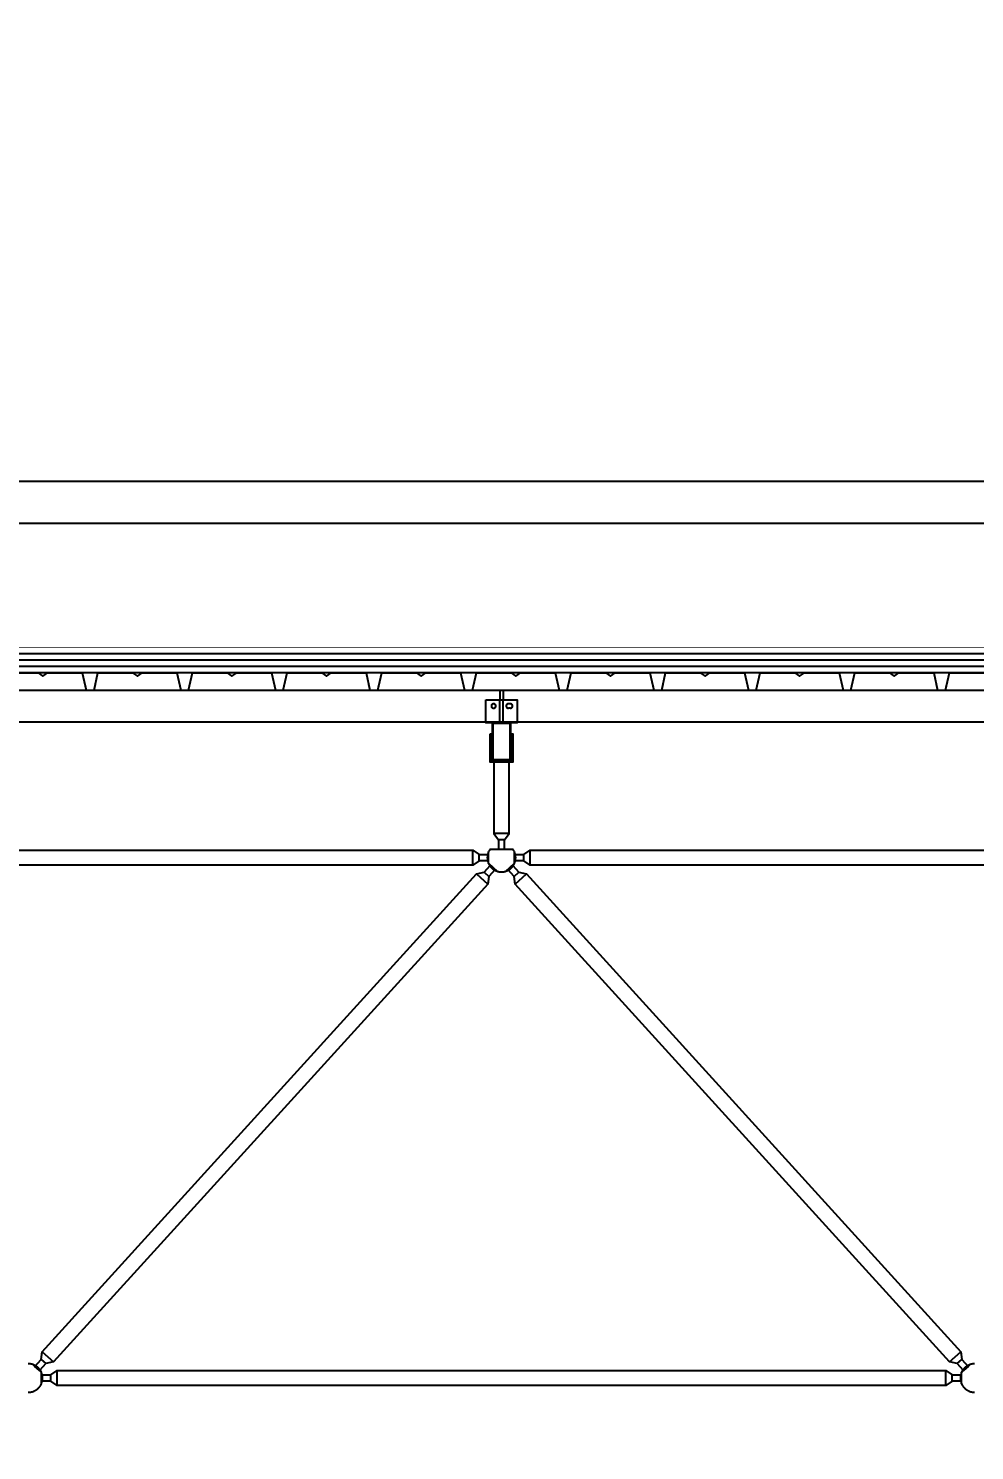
# Model space of a CAD drawing. Header units: centimetres. Extents: x 26569 to 160723, y -3143 to 14565.
# Drawn here: x 105207.7 to 105507.7, y -1001.5 to -550.6 of the extents above; entities that cross this region are included whole.
import ezdxf

# ---------------------------------------------------------------- set-up
doc = ezdxf.new("R2010")
doc.units = ezdxf.units.CM
doc.header["$LTSCALE"] = 100
doc.linetypes.add('HIDDEN', pattern=[9.525, 6.35, -3.175])
for name, color, linetype in [('A-ANNO-DIMS', 187, 'Continuous'), ('A-ELEV-02', 253, 'Continuous'), ('A-ELEV-04', 250, 'Continuous'), ('A-WALL-INSL', 249, 'Continuous'), ('A-WALL-SNWPNL', 200, 'Continuous'), ('S-STEL', 3, 'Continuous')]:
    doc.layers.add(name, color=color, linetype=linetype)
doc.styles.add('Fields_100', font='act_simplex.shx', dxfattribs={"width": 0.8, "height": 20})
doc.linetypes.add('BATTING', pattern='A,0.00254,-2.54,[134,ltypeshp.shx,S=2.54,R=0,X=-2.54,Y=0],-5.08,[134,ltypeshp.shx,S=2.54,R=180,X=2.54,Y=0],-2.54', length=10.16254)
doc.dimstyles.new('FIELDS_100', dxfattribs={"dimscale": 0, "dimtxt": 20, "dimasz": 5, "dimexe": 5, "dimexo": 5, "dimgap": 5, "dimtad": 0, "dimdec": 0, "dimzin": 0, "dimdsep": 46, "dimtxsty": 'Fields_100', "dimblk": 'DOT', "dimcen": 0.09, "dimclrt": 50, "dimadec": 0, "dimazin": 0, "dimtfac": 1, "dimtdec": 0, "dimtix": 1, "dimtofl": 0, "dimtmove": 1, "dimatfit": 3, "dimfxl": 5, "dimfxlon": 1, "dimtolj": 1, "dimtzin": 0, "dimarcsym": 0})

# ---------------------------------------------------------------- blocks, each defined once
blk = doc.blocks.new('_Dot')
at = {"color": 0, "linetype": 'ByBlock', "lineweight": -2}
blk.add_line((-0.5, 0), (-1, 0), dxfattribs=at)
at = {"color": 0, "linetype": 'ByBlock', "const_width": 0.5}
blk.add_lwpolyline([(-0.25, 0, 1), (0.25, 0, 1)], format="xyb", close=True, dxfattribs=at)
blk = doc.blocks.new('*D473')
at = {"layer": 'A-ANNO-DIMS', "color": 0, "lineweight": -2, "transparency": 16777216}
for p, q in [((104907.73, -198.45), (104907.73, -188.45)), ((106707.73, -198.45), (106707.73, -188.45)), ((104912.73, -193.45), (105776.06, -193.45)), ((106702.73, -193.45), (105839.4, -193.45))]:
    blk.add_line(p, q, dxfattribs=at)
at = {"layer": 'DEFPOINTS', "color": 0, "transparency": 16777216}
for p in [(106707.73, -193.45), (104907.73, -1038.45), (106707.73, -1038.45)]:
    blk.add_point(p, dxfattribs=at)
at = {"layer": 'A-ANNO-DIMS', "color": 0, "lineweight": -2, "transparency": 16777216, "xscale": 5, "yscale": 5, "zscale": 5, "rotation": 180}
blk.add_blockref('_Dot', (104907.73, -193.45), dxfattribs=at)
at = {"layer": 'A-ANNO-DIMS', "color": 0, "lineweight": -2, "transparency": 16777216, "xscale": 5, "yscale": 5, "zscale": 5}
blk.add_blockref('_Dot', (106707.73, -193.45), dxfattribs=at)
at = {"layer": 'A-ANNO-DIMS', "color": 50, "transparency": 16777216, "insert": (105807.73, -193.45), "char_height": 20, "attachment_point": 5, "style": 'Fields_100'}
blk.add_mtext('\\A1;1800', dxfattribs=at)

msp = doc.modelspace()

# ---------------------------------------------------------------- linework, layer by layer
at = {"layer": 'A-ELEV-02'}
for points in [[(104855.23, -760.44), (113852.73, -760.44)], [(105357.23, -760.44), (105357.23, -763.44)], [(105358.23, -760.44), (105358.23, -763.44)], [(105359.93, -764.74), (105359.91, -764.74), (105359.9, -764.74), (105359.88, -764.75), (105359.87, -764.75), (105359.85, -764.75), (105359.83, -764.75), (105359.82, -764.75), (105359.8, -764.76), (105359.79, -764.76), (105359.77, -764.76), (105359.75, -764.77), (105359.74, -764.77), (105359.72, -764.78), (105359.7, -764.78), (105359.69, -764.79), (105359.67, -764.79), (105359.66, -764.8), (105359.64, -764.81), (105359.62, -764.81), (105359.61, -764.82), (105359.59, -764.83), (105359.58, -764.84), (105359.56, -764.85), (105359.55, -764.86), (105359.53, -764.87), (105359.52, -764.88), (105359.5, -764.89), (105359.49, -764.9), (105359.47, -764.91), (105359.46, -764.92), (105359.45, -764.94), (105359.43, -764.95), (105359.42, -764.96), (105359.41, -764.98), (105359.4, -764.99), (105359.39, -765), (105359.38, -765.02), (105359.36, -765.03), (105359.35, -765.05), (105359.34, -765.06), (105359.33, -765.08), (105359.33, -765.09), (105359.32, -765.11), (105359.31, -765.12), (105359.3, -765.14), (105359.29, -765.15), (105359.29, -765.17), (105359.28, -765.19), (105359.27, -765.2), (105359.27, -765.22), (105359.26, -765.23), (105359.26, -765.25), (105359.25, -765.27), (105359.25, -765.28), (105359.24, -765.3), (105359.24, -765.32), (105359.24, -765.33), (105359.24, -765.35), (105359.23, -765.36), (105359.23, -765.38), (105359.23, -765.4), (105359.23, -765.41), (105359.23, -765.43), (105359.23, -765.44), (105359.23, -765.46), (105359.23, -765.48), (105359.23, -765.49), (105359.23, -765.51), (105359.23, -765.52), (105359.24, -765.54), (105359.24, -765.55), (105359.24, -765.57), (105359.24, -765.59), (105359.25, -765.6), (105359.25, -765.62), (105359.26, -765.64), (105359.26, -765.65), (105359.27, -765.67), (105359.27, -765.69), (105359.28, -765.7), (105359.29, -765.72), (105359.29, -765.73), (105359.3, -765.75), (105359.31, -765.77), (105359.32, -765.78), (105359.33, -765.8), (105359.33, -765.81), (105359.34, -765.83), (105359.35, -765.84), (105359.36, -765.86), (105359.38, -765.87), (105359.39, -765.89), (105359.4, -765.9), (105359.41, -765.91), (105359.42, -765.93), (105359.43, -765.94), (105359.45, -765.95), (105359.46, -765.96), (105359.47, -765.98), (105359.49, -765.99), (105359.5, -766), (105359.52, -766.01), (105359.53, -766.02), (105359.55, -766.03), (105359.56, -766.04), (105359.58, -766.05), (105359.59, -766.06), (105359.61, -766.07), (105359.62, -766.07), (105359.64, -766.08), (105359.66, -766.09), (105359.67, -766.09), (105359.69, -766.1), (105359.7, -766.11), (105359.72, -766.11), (105359.74, -766.12), (105359.75, -766.12), (105359.77, -766.13), (105359.79, -766.13), (105359.8, -766.13), (105359.82, -766.13), (105359.83, -766.14), (105359.85, -766.14), (105359.87, -766.14), (105359.88, -766.14), (105359.9, -766.14), (105359.91, -766.14), (105359.93, -766.14)], [(105360.53, -764.74), (105359.93, -764.74)], [(105360.53, -766.14), (105359.93, -766.14)], [(105360.53, -766.14), (105360.55, -766.14), (105360.56, -766.14), (105360.58, -766.14), (105360.59, -766.14), (105360.61, -766.14), (105360.62, -766.14), (105360.64, -766.13), (105360.66, -766.13), (105360.67, -766.13), (105360.69, -766.13), (105360.71, -766.12), (105360.72, -766.12), (105360.74, -766.11), (105360.76, -766.11), (105360.77, -766.1), (105360.79, -766.09), (105360.8, -766.09), (105360.82, -766.08), (105360.84, -766.07), (105360.85, -766.07), (105360.87, -766.06), (105360.88, -766.05), (105360.9, -766.04), (105360.91, -766.03), (105360.93, -766.02), (105360.94, -766.01), (105360.96, -766), (105360.97, -765.99), (105360.98, -765.98), (105361, -765.96), (105361.01, -765.95), (105361.02, -765.94), (105361.04, -765.93), (105361.05, -765.91), (105361.06, -765.9), (105361.07, -765.89), (105361.08, -765.87), (105361.1, -765.86), (105361.11, -765.84), (105361.12, -765.83), (105361.13, -765.81), (105361.13, -765.8), (105361.14, -765.78), (105361.15, -765.77), (105361.16, -765.75), (105361.17, -765.73), (105361.17, -765.72), (105361.18, -765.7), (105361.19, -765.69), (105361.19, -765.67), (105361.2, -765.65), (105361.2, -765.64), (105361.21, -765.62), (105361.21, -765.6), (105361.21, -765.59), (105361.22, -765.57), (105361.22, -765.55), (105361.22, -765.54), (105361.23, -765.52), (105361.23, -765.51), (105361.23, -765.49), (105361.23, -765.48), (105361.23, -765.46), (105361.23, -765.44), (105361.23, -765.43), (105361.23, -765.41), (105361.23, -765.4), (105361.23, -765.38), (105361.23, -765.36), (105361.22, -765.35), (105361.22, -765.33), (105361.22, -765.32), (105361.21, -765.3), (105361.21, -765.28), (105361.21, -765.27), (105361.2, -765.25), (105361.2, -765.23), (105361.19, -765.22), (105361.19, -765.2), (105361.18, -765.19), (105361.17, -765.17), (105361.17, -765.15), (105361.16, -765.14), (105361.15, -765.12), (105361.14, -765.11), (105361.13, -765.09), (105361.13, -765.08), (105361.12, -765.06), (105361.11, -765.05), (105361.1, -765.03), (105361.08, -765.02), (105361.07, -765), (105361.06, -764.99), (105361.05, -764.98), (105361.04, -764.96), (105361.02, -764.95), (105361.01, -764.94), (105361, -764.92), (105360.98, -764.91), (105360.97, -764.9), (105360.96, -764.89), (105360.94, -764.88), (105360.93, -764.87), (105360.91, -764.86), (105360.9, -764.85), (105360.88, -764.84), (105360.87, -764.83), (105360.85, -764.82), (105360.84, -764.81), (105360.82, -764.81), (105360.8, -764.8), (105360.79, -764.79), (105360.77, -764.79), (105360.76, -764.78), (105360.74, -764.78), (105360.72, -764.77), (105360.71, -764.77), (105360.69, -764.76), (105360.67, -764.76), (105360.66, -764.76), (105360.64, -764.75), (105360.62, -764.75), (105360.61, -764.75), (105360.59, -764.75), (105360.58, -764.75), (105360.56, -764.74), (105360.55, -764.74), (105360.53, -764.74)], [(104855.23, -770.44), (113852.73, -770.44)], [(105352.73, -770.44), (105362.73, -770.44)], [(105354.13, -776.04), (105354.63, -776.04)], [(105354.13, -777.44), (105354.63, -777.44)], [(105360.83, -776.04), (105361.33, -776.04)], [(105360.83, -777.44), (105361.33, -777.44)], [(105355.31, -783.24), (105355.31, -805.84), (105356.73, -807.84), (105356.73, -810.84)], [(105358.73, -810.84), (105358.73, -807.84), (105360.14, -805.84), (105360.14, -783.24)], [(105360.14, -805.84), (105355.31, -805.84)], [(105061.83, -812.54), (105064.83, -812.54), (105066.83, -811.13), (105348.63, -811.13), (105350.63, -812.54), (105353.63, -812.54)], [(105348.63, -815.96), (105348.63, -811.13)], [(105354.13, -810.84), (105354.04, -810.96), (105353.96, -811.09), (105353.88, -811.22), (105353.8, -811.35), (105353.73, -811.48), (105353.66, -811.62), (105353.6, -811.76), (105353.54, -811.91), (105353.48, -812.05), (105353.46, -812.13), (105353.43, -812.2), (105353.41, -812.28), (105353.39, -812.36), (105353.37, -812.43), (105353.35, -812.51), (105353.33, -812.59), (105353.32, -812.67), (105353.3, -812.74), (105353.29, -812.82), (105353.28, -812.9), (105353.27, -812.98), (105353.26, -813.06), (105353.25, -813.14), (105353.24, -813.22), (105353.24, -813.3), (105353.23, -813.38), (105353.23, -813.46), (105353.23, -813.54), (105353.23, -813.62), (105353.23, -813.7), (105353.24, -813.78), (105353.24, -813.86), (105353.25, -813.94), (105353.25, -814.01), (105353.26, -814.09), (105353.27, -814.17), (105353.29, -814.25), (105353.31, -814.4), (105353.35, -814.56), (105353.38, -814.71), (105353.43, -814.86), (105353.47, -815), (105353.52, -815.14), (105353.58, -815.29), (105353.64, -815.42), (105353.71, -815.56), (105353.77, -815.69), (105353.85, -815.82), (105353.93, -815.95), (105354.01, -816.07), (105354.1, -816.2), (105354.19, -816.32), (105354.29, -816.44), (105354.39, -816.56), (105354.5, -816.68), (105354.55, -816.73), (105354.61, -816.79), (105354.67, -816.84), (105354.73, -816.9), (105354.79, -816.95), (105354.85, -817), (105354.91, -817.05), (105354.97, -817.1), (105355.03, -817.15), (105355.1, -817.19), (105355.16, -817.24), (105355.23, -817.29), (105355.3, -817.33), (105355.36, -817.37), (105355.43, -817.41), (105355.5, -817.45), (105355.57, -817.49), (105355.64, -817.53), (105355.71, -817.57), (105355.78, -817.6), (105355.86, -817.64), (105355.93, -817.67), (105356, -817.7), (105356.08, -817.73), (105356.15, -817.76), (105356.22, -817.78), (105356.3, -817.81), (105356.37, -817.83), (105356.52, -817.88), (105356.67, -817.92), (105356.83, -817.95), (105356.98, -817.98), (105357.13, -818), (105357.28, -818.02), (105357.43, -818.03), (105357.58, -818.04), (105357.73, -818.04), (105357.88, -818.04), (105358.03, -818.03), (105358.18, -818.02), (105358.33, -818), (105358.48, -817.98), (105358.63, -817.95), (105358.79, -817.92), (105358.94, -817.88), (105359.09, -817.83), (105359.16, -817.81), (105359.24, -817.78), (105359.31, -817.76), (105359.38, -817.73), (105359.46, -817.7), (105359.53, -817.67), (105359.6, -817.64), (105359.68, -817.6), (105359.75, -817.57), (105359.82, -817.53), (105359.89, -817.49), (105359.96, -817.45), (105360.03, -817.41), (105360.1, -817.37), (105360.16, -817.33), (105360.23, -817.29), (105360.3, -817.24), (105360.36, -817.19), (105360.43, -817.15), (105360.49, -817.1), (105360.55, -817.05), (105360.61, -817), (105360.67, -816.95), (105360.73, -816.9), (105360.79, -816.84), (105360.85, -816.79), (105360.91, -816.73), (105360.96, -816.68), (105361.07, -816.56), (105361.17, -816.44), (105361.27, -816.32), (105361.36, -816.2), (105361.45, -816.07), (105361.53, -815.95), (105361.61, -815.82), (105361.69, -815.69), (105361.75, -815.56), (105361.82, -815.42), (105361.88, -815.29), (105361.94, -815.14), (105361.99, -815), (105362.03, -814.86), (105362.08, -814.71), (105362.11, -814.56), (105362.15, -814.4), (105362.17, -814.25), (105362.19, -814.17), (105362.2, -814.09), (105362.21, -814.01), (105362.21, -813.94), (105362.22, -813.86), (105362.22, -813.78), (105362.23, -813.7), (105362.23, -813.62), (105362.23, -813.54), (105362.23, -813.46), (105362.23, -813.38), (105362.22, -813.3), (105362.22, -813.22), (105362.21, -813.14), (105362.2, -813.06), (105362.19, -812.98), (105362.18, -812.9), (105362.17, -812.82), (105362.16, -812.74), (105362.14, -812.67), (105362.13, -812.59), (105362.11, -812.51), (105362.09, -812.43), (105362.07, -812.36), (105362.05, -812.28), (105362.03, -812.2), (105362, -812.13), (105361.98, -812.05), (105361.92, -811.91), (105361.86, -811.76), (105361.8, -811.62), (105361.73, -811.48), (105361.66, -811.35), (105361.58, -811.22), (105361.5, -811.09), (105361.42, -810.96), (105361.33, -810.84)], [(105353.63, -815.4), (105353.63, -811.69)], [(105354.13, -810.84), (105361.33, -810.84)], [(105358.73, -807.84), (105356.73, -807.84)], [(105361.83, -812.54), (105364.83, -812.54), (105366.83, -811.13), (105648.63, -811.13), (105650.63, -812.54), (105653.63, -812.54)], [(105361.83, -815.4), (105361.83, -811.69)], [(105366.83, -815.96), (105366.83, -811.13)], [(105353.63, -814.54), (105350.63, -814.54), (105348.63, -815.96), (105066.83, -815.96), (105064.83, -814.54), (105061.83, -814.54)], [(105350.63, -814.54), (105350.63, -812.54)], [(105353.6, -815.33), (105356.34, -817.83)], [(105359.12, -817.83), (105361.86, -815.33)], [(105653.63, -814.54), (105650.63, -814.54), (105648.63, -815.96), (105366.83, -815.96), (105364.83, -814.54), (105361.83, -814.54)], [(105364.83, -814.54), (105364.83, -812.54)], [(105349.82, -818.65), (105353.4, -821.9)], [(105352.21, -818.12), (105353.69, -819.47)], [(105361.77, -819.47), (105363.25, -818.12)], [(105362.06, -821.9), (105365.64, -818.65)], [(105207.63, -983.04), (105207.73, -983.04), (105207.83, -983.04), (105207.93, -983.04), (105208.03, -983.03), (105208.13, -983.03), (105208.24, -983.02), (105208.34, -983), (105208.44, -982.99), (105208.55, -982.97), (105208.65, -982.95), (105208.76, -982.92), (105208.86, -982.9), (105208.97, -982.87), (105209.07, -982.84), (105209.18, -982.8), (105209.28, -982.77), (105209.39, -982.73), (105209.49, -982.69), (105209.59, -982.64), (105209.7, -982.59), (105209.8, -982.54), (105209.9, -982.49), (105210, -982.43), (105210.1, -982.37), (105210.19, -982.31), (105210.29, -982.25), (105210.38, -982.18), (105210.48, -982.11), (105210.57, -982.04), (105210.66, -981.96), (105210.74, -981.89), (105210.83, -981.81), (105210.91, -981.73), (105210.99, -981.64), (105211.07, -981.56), (105211.15, -981.47), (105211.22, -981.38), (105211.3, -981.29), (105211.37, -981.2), (105211.43, -981.1), (105211.5, -981.01), (105211.56, -980.91), (105211.62, -980.81), (105211.67, -980.71), (105211.73, -980.61), (105211.78, -980.51), (105211.83, -980.41), (105211.87, -980.3), (105211.91, -980.2), (105211.95, -980.1), (105211.99, -979.99), (105212.02, -979.89), (105212.06, -979.78), (105212.08, -979.68), (105212.11, -979.57), (105212.13, -979.47), (105212.15, -979.36), (105212.17, -979.26), (105212.19, -979.15), (105212.2, -979.05), (105212.21, -978.95), (105212.22, -978.85), (105212.23, -978.74), (105212.23, -978.64), (105212.23, -978.54), (105212.23, -978.44), (105212.23, -978.34), (105212.22, -978.24), (105212.21, -978.14), (105212.2, -978.04), (105212.19, -977.93), (105212.17, -977.83), (105212.15, -977.72), (105212.13, -977.62), (105212.11, -977.52), (105212.08, -977.41), (105212.06, -977.31), (105212.02, -977.2), (105211.99, -977.1), (105211.95, -976.99), (105211.91, -976.89), (105211.87, -976.78), (105211.83, -976.68), (105211.78, -976.58), (105211.73, -976.48), (105211.67, -976.38), (105211.62, -976.28), (105211.56, -976.18), (105211.5, -976.08), (105211.43, -975.99), (105211.37, -975.89), (105211.3, -975.8), (105211.22, -975.71), (105211.15, -975.62), (105211.07, -975.53), (105210.99, -975.45), (105210.91, -975.36), (105210.83, -975.28), (105210.74, -975.2), (105210.66, -975.12), (105210.57, -975.05), (105210.48, -974.98), (105210.38, -974.91), (105210.29, -974.84), (105210.19, -974.78), (105210.1, -974.72), (105210, -974.66), (105209.9, -974.6), (105209.8, -974.55), (105209.7, -974.5), (105209.59, -974.45), (105209.49, -974.4), (105209.39, -974.36), (105209.28, -974.32), (105209.18, -974.28), (105209.07, -974.25), (105208.97, -974.22), (105208.86, -974.19), (105208.76, -974.16), (105208.65, -974.14), (105208.55, -974.12), (105208.44, -974.1), (105208.34, -974.09), (105208.24, -974.07), (105208.13, -974.06), (105208.03, -974.05), (105207.93, -974.05), (105207.83, -974.04), (105207.73, -974.04), (105207.63, -974.04)], [(105211.77, -972.62), (105213.25, -973.96)], [(105212.06, -970.19), (105215.64, -973.43)], [(105499.82, -973.43), (105503.4, -970.19)], [(105502.21, -973.96), (105503.69, -972.62)], [(105507.73, -974.04), (105507.63, -974.04), (105507.53, -974.05), (105507.43, -974.05), (105507.33, -974.06), (105507.22, -974.07), (105507.12, -974.09), (105507.02, -974.1), (105506.91, -974.12), (105506.81, -974.14), (105506.7, -974.16), (105506.6, -974.19), (105506.49, -974.22), (105506.39, -974.25), (105506.28, -974.28), (105506.18, -974.32), (105506.07, -974.36), (105505.97, -974.4), (105505.87, -974.45), (105505.76, -974.5), (105505.66, -974.55), (105505.56, -974.6), (105505.46, -974.66), (105505.36, -974.72), (105505.27, -974.78), (105505.17, -974.84), (105505.08, -974.91), (105504.98, -974.98), (105504.89, -975.05), (105504.8, -975.12), (105504.72, -975.2), (105504.63, -975.28), (105504.55, -975.36), (105504.47, -975.45), (105504.39, -975.53), (105504.31, -975.62), (105504.24, -975.71), (105504.16, -975.8), (105504.09, -975.89), (105504.03, -975.99), (105503.96, -976.08), (105503.9, -976.18), (105503.84, -976.28), (105503.79, -976.38), (105503.73, -976.48), (105503.68, -976.58), (105503.63, -976.68), (105503.59, -976.78), (105503.55, -976.89), (105503.51, -976.99), (105503.47, -977.1), (105503.44, -977.2), (105503.4, -977.31), (105503.37, -977.41), (105503.35, -977.52), (105503.33, -977.62), (105503.31, -977.72), (105503.29, -977.83), (105503.27, -977.93), (105503.26, -978.04), (105503.25, -978.14), (105503.24, -978.24), (105503.23, -978.34), (105503.23, -978.44), (105503.23, -978.54), (105503.23, -978.64), (105503.23, -978.74), (105503.24, -978.85), (105503.25, -978.95), (105503.26, -979.05), (105503.27, -979.15), (105503.29, -979.26), (105503.31, -979.36), (105503.33, -979.47), (105503.35, -979.57), (105503.37, -979.68), (105503.4, -979.78), (105503.44, -979.89), (105503.47, -979.99), (105503.51, -980.1), (105503.55, -980.2), (105503.59, -980.3), (105503.63, -980.41), (105503.68, -980.51), (105503.73, -980.61), (105503.79, -980.71), (105503.84, -980.81), (105503.9, -980.91), (105503.96, -981.01), (105504.03, -981.1), (105504.09, -981.2), (105504.16, -981.29), (105504.24, -981.38), (105504.31, -981.47), (105504.39, -981.56), (105504.47, -981.64), (105504.55, -981.73), (105504.63, -981.81), (105504.72, -981.89), (105504.8, -981.96), (105504.89, -982.04), (105504.98, -982.11), (105505.08, -982.18), (105505.17, -982.25), (105505.27, -982.31), (105505.36, -982.37), (105505.46, -982.43), (105505.56, -982.49), (105505.66, -982.54), (105505.76, -982.59), (105505.87, -982.64), (105505.97, -982.69), (105506.07, -982.73), (105506.18, -982.77), (105506.28, -982.8), (105506.39, -982.84), (105506.49, -982.87), (105506.6, -982.9), (105506.7, -982.92), (105506.81, -982.95), (105506.91, -982.97), (105507.02, -982.99), (105507.12, -983), (105507.22, -983.02), (105507.33, -983.03), (105507.43, -983.03), (105507.53, -983.04), (105507.63, -983.04), (105507.73, -983.04)], [(105209.12, -974.26), (105211.86, -976.76)], [(105211.83, -977.54), (105214.83, -977.54), (105216.83, -976.13), (105498.63, -976.13), (105500.63, -977.54), (105503.63, -977.54)], [(105211.83, -980.4), (105211.83, -976.69)], [(105214.83, -979.54), (105214.83, -977.54)], [(105216.83, -980.96), (105216.83, -976.13)], [(105498.63, -980.96), (105498.63, -976.13)], [(105500.63, -979.54), (105500.63, -977.54)], [(105503.6, -976.76), (105506.34, -974.26)], [(105503.63, -980.4), (105503.63, -976.69)], [(105503.63, -979.54), (105500.63, -979.54), (105498.63, -980.96), (105216.83, -980.96), (105214.83, -979.54), (105211.83, -979.54)]]:
    msp.add_lwpolyline(points, dxfattribs=at)
for points in [[(105352.73, -763.44), (105362.73, -763.44), (105362.73, -770.74), (105352.73, -770.74)], [(105355.93, -765.44), (105355.93, -765.43), (105355.93, -765.41), (105355.93, -765.4), (105355.93, -765.38), (105355.93, -765.36), (105355.92, -765.35), (105355.92, -765.33), (105355.92, -765.32), (105355.91, -765.3), (105355.91, -765.28), (105355.91, -765.27), (105355.9, -765.25), (105355.9, -765.23), (105355.89, -765.22), (105355.89, -765.2), (105355.88, -765.19), (105355.87, -765.17), (105355.87, -765.15), (105355.86, -765.14), (105355.85, -765.12), (105355.84, -765.11), (105355.83, -765.09), (105355.83, -765.08), (105355.82, -765.06), (105355.81, -765.05), (105355.8, -765.03), (105355.78, -765.02), (105355.77, -765), (105355.76, -764.99), (105355.75, -764.98), (105355.74, -764.96), (105355.72, -764.95), (105355.71, -764.94), (105355.7, -764.92), (105355.68, -764.91), (105355.67, -764.9), (105355.66, -764.89), (105355.64, -764.88), (105355.63, -764.87), (105355.61, -764.86), (105355.6, -764.85), (105355.58, -764.84), (105355.57, -764.83), (105355.55, -764.82), (105355.54, -764.81), (105355.52, -764.81), (105355.5, -764.8), (105355.49, -764.79), (105355.47, -764.79), (105355.46, -764.78), (105355.44, -764.78), (105355.42, -764.77), (105355.41, -764.77), (105355.39, -764.76), (105355.37, -764.76), (105355.36, -764.76), (105355.34, -764.75), (105355.32, -764.75), (105355.31, -764.75), (105355.29, -764.75), (105355.28, -764.75), (105355.26, -764.74), (105355.25, -764.74), (105355.23, -764.74), (105355.21, -764.74), (105355.2, -764.74), (105355.18, -764.75), (105355.17, -764.75), (105355.15, -764.75), (105355.13, -764.75), (105355.12, -764.75), (105355.1, -764.76), (105355.09, -764.76), (105355.07, -764.76), (105355.05, -764.77), (105355.04, -764.77), (105355.02, -764.78), (105355, -764.78), (105354.99, -764.79), (105354.97, -764.79), (105354.96, -764.8), (105354.94, -764.81), (105354.92, -764.81), (105354.91, -764.82), (105354.89, -764.83), (105354.88, -764.84), (105354.86, -764.85), (105354.85, -764.86), (105354.83, -764.87), (105354.82, -764.88), (105354.8, -764.89), (105354.79, -764.9), (105354.77, -764.91), (105354.76, -764.92), (105354.75, -764.94), (105354.73, -764.95), (105354.72, -764.96), (105354.71, -764.98), (105354.7, -764.99), (105354.69, -765), (105354.68, -765.02), (105354.66, -765.03), (105354.65, -765.05), (105354.64, -765.06), (105354.63, -765.08), (105354.63, -765.09), (105354.62, -765.11), (105354.61, -765.12), (105354.6, -765.14), (105354.59, -765.15), (105354.59, -765.17), (105354.58, -765.19), (105354.57, -765.2), (105354.57, -765.22), (105354.56, -765.23), (105354.56, -765.25), (105354.55, -765.27), (105354.55, -765.28), (105354.54, -765.3), (105354.54, -765.32), (105354.54, -765.33), (105354.54, -765.35), (105354.53, -765.36), (105354.53, -765.38), (105354.53, -765.4), (105354.53, -765.41), (105354.53, -765.43), (105354.53, -765.44), (105354.53, -765.46), (105354.53, -765.48), (105354.53, -765.49), (105354.53, -765.51), (105354.53, -765.52), (105354.54, -765.54), (105354.54, -765.55), (105354.54, -765.57), (105354.54, -765.59), (105354.55, -765.6), (105354.55, -765.62), (105354.56, -765.64), (105354.56, -765.65), (105354.57, -765.67), (105354.57, -765.69), (105354.58, -765.7), (105354.59, -765.72), (105354.59, -765.73), (105354.6, -765.75), (105354.61, -765.77), (105354.62, -765.78), (105354.63, -765.8), (105354.63, -765.81), (105354.64, -765.83), (105354.65, -765.84), (105354.66, -765.86), (105354.68, -765.87), (105354.69, -765.89), (105354.7, -765.9), (105354.71, -765.91), (105354.72, -765.93), (105354.73, -765.94), (105354.75, -765.95), (105354.76, -765.96), (105354.77, -765.98), (105354.79, -765.99), (105354.8, -766), (105354.82, -766.01), (105354.83, -766.02), (105354.85, -766.03), (105354.86, -766.04), (105354.88, -766.05), (105354.89, -766.06), (105354.91, -766.07), (105354.92, -766.07), (105354.94, -766.08), (105354.96, -766.09), (105354.97, -766.09), (105354.99, -766.1), (105355, -766.11), (105355.02, -766.11), (105355.04, -766.12), (105355.05, -766.12), (105355.07, -766.13), (105355.09, -766.13), (105355.1, -766.13), (105355.12, -766.13), (105355.13, -766.14), (105355.15, -766.14), (105355.17, -766.14), (105355.18, -766.14), (105355.2, -766.14), (105355.21, -766.14), (105355.23, -766.14), (105355.25, -766.14), (105355.26, -766.14), (105355.28, -766.14), (105355.29, -766.14), (105355.31, -766.14), (105355.32, -766.14), (105355.34, -766.13), (105355.36, -766.13), (105355.37, -766.13), (105355.39, -766.13), (105355.41, -766.12), (105355.42, -766.12), (105355.44, -766.11), (105355.46, -766.11), (105355.47, -766.1), (105355.49, -766.09), (105355.5, -766.09), (105355.52, -766.08), (105355.54, -766.07), (105355.55, -766.07), (105355.57, -766.06), (105355.58, -766.05), (105355.6, -766.04), (105355.61, -766.03), (105355.63, -766.02), (105355.64, -766.01), (105355.66, -766), (105355.67, -765.99), (105355.68, -765.98), (105355.7, -765.96), (105355.71, -765.95), (105355.72, -765.94), (105355.74, -765.93), (105355.75, -765.91), (105355.76, -765.9), (105355.77, -765.89), (105355.78, -765.87), (105355.8, -765.86), (105355.81, -765.84), (105355.82, -765.83), (105355.83, -765.81), (105355.83, -765.8), (105355.84, -765.78), (105355.85, -765.77), (105355.86, -765.75), (105355.87, -765.73), (105355.87, -765.72), (105355.88, -765.7), (105355.89, -765.69), (105355.89, -765.67), (105355.9, -765.65), (105355.9, -765.64), (105355.91, -765.62), (105355.91, -765.6), (105355.91, -765.59), (105355.92, -765.57), (105355.92, -765.55), (105355.92, -765.54), (105355.93, -765.52), (105355.93, -765.51), (105355.93, -765.49), (105355.93, -765.48), (105355.93, -765.46)], [(105354.13, -774.24), (105354.63, -774.24), (105354.63, -782.74), (105360.83, -782.74), (105360.83, -774.24), (105361.33, -774.24), (105361.33, -783.24), (105354.13, -783.24)], [(105209.75, -974.84), (105211.77, -972.62), (105212.06, -970.19), (105349.82, -818.65), (105352.21, -818.12), (105354.23, -815.9), (105355.71, -817.25), (105353.69, -819.47), (105353.4, -821.9), (105215.64, -973.43), (105213.25, -973.96), (105211.23, -976.18)], [(105504.23, -976.18), (105502.21, -973.96), (105499.82, -973.43), (105362.06, -821.9), (105361.77, -819.47), (105359.75, -817.25), (105361.23, -815.9), (105363.25, -818.12), (105365.64, -818.65), (105503.4, -970.19), (105503.69, -972.62), (105505.71, -974.84)]]:
    msp.add_lwpolyline(points, close=True, dxfattribs=at)
at = {"layer": 'A-ELEV-02', "linetype": 'HIDDEN', "ltscale": 0.1}
for points in [[(105357.23, -770.44), (105357.23, -763.44)], [(105358.23, -770.44), (105358.23, -763.44)]]:
    msp.add_lwpolyline(points, dxfattribs=at)
at = {"layer": 'A-ELEV-04'}
for p, q in [((122968.28, -694.3), (103052.48, -694.3)), ((104871.32, -707.43), (122929.69, -707.43))]:
    msp.add_line(p, q, dxfattribs=at)
at = {"layer": 'A-WALL-INSL', "ltscale": 0.002, "const_width": 0.2}
msp.add_lwpolyline([(122937.73, -746.94), (104865.23, -746.94)], dxfattribs=at)
at = {"layer": 'A-WALL-INSL', "linetype": 'BATTING', "ltscale": 0.002}
for points in [[(122937.73, -748.94), (104865.23, -748.94)], [(122937.73, -752.94), (104865.23, -752.94)]]:
    msp.add_lwpolyline(points, dxfattribs=at)
at = {"layer": 'A-WALL-INSL', "ltscale": 0.002}
for points in [[(122937.73, -750.94), (104865.23, -750.94)], [(122937.73, -754.94), (104865.23, -754.94)]]:
    msp.add_lwpolyline(points, dxfattribs=at)
at = {"layer": 'A-WALL-SNWPNL', "ltscale": 100}
for points in [[(105199.77, -754.94), (105210.77, -754.94), (105212.27, -755.94), (105213.77, -754.94), (105224.77, -754.94), (105226.02, -760.44), (105228.52, -760.44), (105228.96, -758.49)], [(105225.57, -758.49), (105226.02, -760.44), (105228.52, -760.44), (105229.77, -754.94), (105240.77, -754.94), (105242.27, -755.94), (105243.77, -754.94), (105254.77, -754.94), (105256.02, -760.44), (105258.52, -760.44), (105259.77, -754.94), (105270.77, -754.94), (105272.27, -755.94), (105273.77, -754.94), (105284.77, -754.94), (105286.02, -760.44), (105288.52, -760.44), (105289.77, -754.94), (105300.77, -754.94), (105302.27, -755.94), (105303.77, -754.94), (105314.77, -754.94), (105316.02, -760.44), (105318.52, -760.44), (105318.96, -758.49)], [(105315.57, -758.49), (105316.02, -760.44), (105318.52, -760.44), (105319.77, -754.94), (105330.77, -754.94), (105332.27, -755.94), (105333.77, -754.94), (105344.77, -754.94), (105346.02, -760.44), (105348.52, -760.44), (105349.77, -754.94), (105360.77, -754.94), (105362.27, -755.94), (105363.77, -754.94), (105374.77, -754.94), (105376.02, -760.44), (105378.52, -760.44), (105379.77, -754.94), (105390.77, -754.94), (105392.27, -755.94), (105393.77, -754.94), (105404.77, -754.94), (105406.02, -760.44), (105408.52, -760.44), (105408.96, -758.49)], [(105405.57, -758.49), (105406.02, -760.44), (105408.52, -760.44), (105409.77, -754.94), (105420.77, -754.94), (105422.27, -755.94), (105423.77, -754.94), (105434.77, -754.94), (105436.02, -760.44), (105438.52, -760.44), (105439.77, -754.94), (105450.77, -754.94), (105452.27, -755.94), (105453.77, -754.94), (105464.77, -754.94), (105466.02, -760.44), (105468.52, -760.44), (105469.77, -754.94), (105480.77, -754.94), (105482.27, -755.94), (105483.77, -754.94), (105494.77, -754.94), (105496.02, -760.44), (105498.52, -760.44), (105498.96, -758.49)], [(105495.57, -758.49), (105496.02, -760.44), (105498.52, -760.44), (105499.77, -754.94), (105510.77, -754.94)]]:
    msp.add_lwpolyline(points, dxfattribs=at)
at = {"layer": 'S-STEL'}
msp.add_lwpolyline([(105360.73, -782.74), (105360.73, -770.74), (105354.73, -770.74), (105354.73, -782.74)], dxfattribs=at)
msp.add_lwpolyline([(105360.43, -771.04), (105355.03, -771.04), (105355.03, -782.44), (105360.43, -782.44)], close=True, dxfattribs=at)

# ---------------------------------------------------------------- dimensions: what is measured, and where the dimension line sits
at = {"layer": 'A-ANNO-DIMS'}
dim = msp.add_linear_dim(base=(106707.73, -193.45), p1=(104907.73, -1038.45), p2=(106707.73, -1038.45), dimstyle='FIELDS_100', override={"dimscale": 1}, dxfattribs=at)
dim.commit()
dim.dimension.update_dxf_attribs({"geometry": '*D473', "text_midpoint": (105807.73, -193.45)})

doc.saveas('drawing.dxf')
